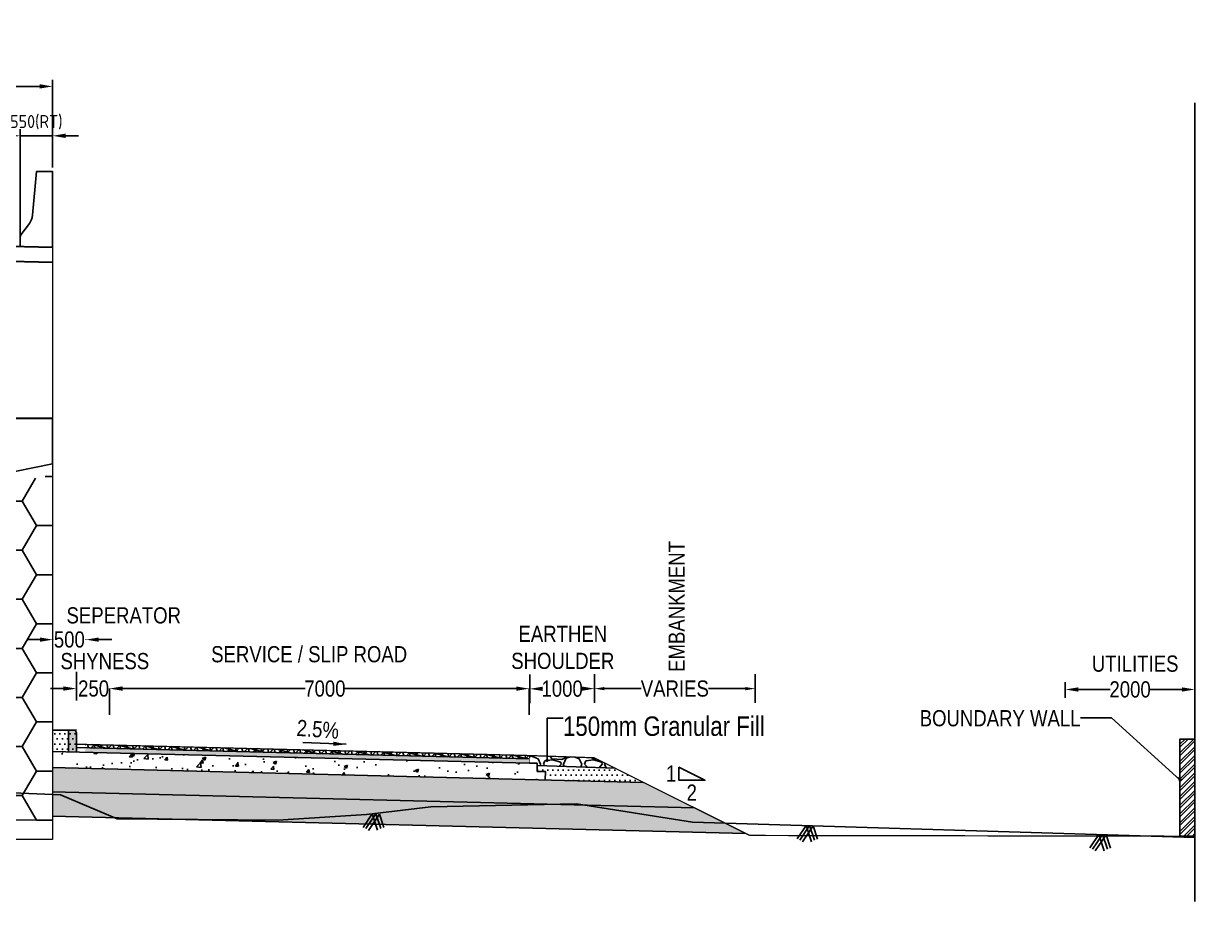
# Model space of a CAD drawing. Header units: millimetres. Extents: x 207528 to 778454, y -364692 to 101323.
# Drawn here: x 708348 to 726492, y -269310 to -255756 of the extents above; entities that cross this region are included whole.
import ezdxf

# ---------------------------------------------------------------- set-up
doc = ezdxf.new("R2010")
doc.units = ezdxf.units.MM
for name, color, linetype in [('Dim', 253, 'Continuous'), ('Dimension', 253, 'Continuous'), ('hatch', 253, 'Continuous'), ('Proposed ROW', 241, 'MNEW'), ('Structure Main', 3, 'Continuous')]:
    doc.layers.add(name, color=color, linetype=linetype)
for name, color, linetype, lineweight in [('STRUCTURAL', 7, 'Continuous', 0), ('Structure', 7, 'Continuous', 30), ('Text large', 7, 'Continuous', 40)]:
    doc.layers.add(name, color=color, linetype=linetype, lineweight=lineweight)
doc.styles.add('DIM', font='ARIALN.TTF', dxfattribs={"height": 250})
doc.styles.add('isocp 100', font='isocp.shx', dxfattribs={"height": 200})
doc.styles.get("Standard").update_dxf_attribs({"font": 'arial.ttf'})
doc.linetypes.add('MNEW', pattern='A,26.152623,-1.048632,["PROW",Standard,S=1.75,R=0,X=0,Y=-0.975095],-7.693777,26.152623', length=61.047655)
doc.dimstyles.new('DIM', dxfattribs={"dimtxt": 250, "dimasz": 200, "dimexe": 0.18, "dimexo": 0.0625, "dimgap": 0.09, "dimtad": 0, "dimtih": 1, "dimtoh": 1, "dimdec": 0, "dimzin": 0, "dimdsep": 46, "dimtxsty": 'DIM', "dimcen": 0.09, "dimclrd": 256, "dimclrt": 7, "dimadec": 0, "dimazin": 0, "dimtfac": 1, "dimtdec": 0, "dimtofl": 0, "dimtmove": 0, "dimatfit": 3, "dimfxl": 1, "dimtolj": 1, "dimtzin": 0, "dimarcsym": 0})
doc.dimstyles.new('new', dxfattribs={"dimtxt": 150, "dimasz": 150, "dimexe": 100, "dimexo": 0.1, "dimgap": 0.09, "dimtad": 0, "dimtih": 1, "dimtoh": 1, "dimdec": 0, "dimzin": 0, "dimdsep": 46, "dimtxsty": 'DIM', "dimcen": 0.09, "dimclrd": 256, "dimclrt": 252, "dimadec": 0, "dimazin": 0, "dimtfac": 1, "dimtdec": 0, "dimtofl": 0, "dimtmove": 0, "dimatfit": 3, "dimfxl": 1, "dimtolj": 1, "dimtzin": 0, "dimlwd": -1, "dimarcsym": 0})
doc.dimstyles.new('NH30A_100', dxfattribs={"dimscale": 100, "dimtxt": 2, "dimasz": 2, "dimexe": 1, "dimexo": 1, "dimgap": 1, "dimtad": 1, "dimdec": 0, "dimdsep": 46, "dimtxsty": 'isocp 100', "dimcen": 0.5, "dimclrd": 47, "dimclre": 47, "dimclrt": 1, "dimadec": 0, "dimazin": 0, "dimtfac": 1, "dimtdec": 0, "dimtmove": 0, "dimatfit": 3, "dimfxl": 1, "dimtolj": 1, "dimtzin": 0, "dimarcsym": 0})

# ---------------------------------------------------------------- blocks, each defined once
blk = doc.blocks.new('*D711')
at = {"layer": 'Defpoints', "color": 0, "transparency": 16777216}
for p in [(697551, -256097), (697541, -257733), (697551, -257733)]:
    blk.add_point(p, dxfattribs=at)
at = {"layer": 'Dim', "color": 47, "lineweight": -2, "transparency": 16777216}
for p, q in [((697541, -257633), (697541, -255997)), ((697551, -257633), (697551, -255997)), ((697341, -256097), (697141, -256097)), ((697541, -256097), (697551, -256097)), ((697751, -256097), (699691, -256097))]:
    blk.add_line(p, q, dxfattribs=at)
at = {"layer": 'Dim', "color": 47, "transparency": 16777216}
for points in [[(697341, -256064), (697341, -256130), (697541, -256097)], [(697751, -256064), (697751, -256130), (697551, -256097)]]:
    blk.add_solid(points, dxfattribs=at)
at = {"layer": 'Dim', "color": 1, "transparency": 16777216, "insert": (698821, -255887), "char_height": 200, "width": 159266.94, "attachment_point": 5, "style": 'isocp 100'}
blk.add_mtext('\\A1;10 (EXP. GAP)', dxfattribs=at)
blk = doc.blocks.new('*D712')
at = {"layer": 'Defpoints', "color": 0, "transparency": 16777216}
for p in [(708796, -256727), (697796, -257733), (708796, -258077)]:
    blk.add_point(p, dxfattribs=at)
at = {"layer": 'Text large', "color": 47, "lineweight": -2, "transparency": 16777216}
for p, q in [((697796, -257633), (697796, -256627)), ((697996, -256727), (708596, -256727)), ((708796, -257977), (708796, -256627))]:
    blk.add_line(p, q, dxfattribs=at)
at = {"layer": 'Text large', "color": 47, "transparency": 16777216}
for points in [[(697996, -256693), (697996, -256760), (697796, -256727)], [(708596, -256693), (708596, -256760), (708796, -256727)]]:
    blk.add_solid(points, dxfattribs=at)
at = {"layer": 'Text large', "color": 1, "transparency": 16777216, "insert": (703296, -256517), "char_height": 200, "attachment_point": 5, "style": 'isocp 100'}
blk.add_mtext('\\A1;11000(RT) (OVERALL WIDTH)', dxfattribs=at)
blk = doc.blocks.new('*D713')
at = {"layer": 'Defpoints', "color": 0, "transparency": 16777216}
for p in [(708296, -257489), (708796, -258077), (708296, -259166)]:
    blk.add_point(p, dxfattribs=at)
at = {"layer": 'Text large', "color": 47, "lineweight": -2, "transparency": 16777216}
for p, q in [((708296, -259066), (708296, -257389)), ((708796, -257977), (708796, -257389)), ((708096, -257489), (707896, -257489)), ((708796, -257489), (708296, -257489)), ((708996, -257489), (709196, -257489))]:
    blk.add_line(p, q, dxfattribs=at)
at = {"layer": 'Text large', "color": 47, "transparency": 16777216}
for points in [[(708096, -257456), (708096, -257523), (708296, -257489)], [(708996, -257456), (708996, -257523), (708796, -257489)]]:
    blk.add_solid(points, dxfattribs=at)
at = {"layer": 'Text large', "color": 1, "transparency": 16777216, "insert": (708546, -257279), "char_height": 200, "attachment_point": 5, "style": 'isocp 100'}
blk.add_mtext('\\A1;550(RT)', dxfattribs=at)
blk = doc.blocks.new('*D731')
at = {"layer": 'Defpoints', "color": 0, "transparency": 16777216}
for p in [(724421, -265981), (726421, -265980), (726421, -266037)]:
    blk.add_point(p, dxfattribs=at)
at = {"layer": 'Dimension', "color": 0, "lineweight": -2, "transparency": 16777216}
for p, q in [((724421, -266036), (724421, -266037)), ((726421, -266036), (726421, -266037))]:
    blk.add_line(p, q, dxfattribs=at)
at = {"layer": 'Dimension', "lineweight": -2, "transparency": 16777216}
for p, q in [((724621, -266037), (725113, -266037)), ((726221, -266037), (725728, -266037))]:
    blk.add_line(p, q, dxfattribs=at)
at = {"layer": 'Dimension', "transparency": 16777216}
for points in [[(724621, -266004), (724621, -266070), (724421, -266037)], [(726221, -266004), (726221, -266070), (726421, -266037)]]:
    blk.add_solid(points, dxfattribs=at)
at = {"layer": 'Dimension', "color": 7, "transparency": 16777216, "insert": (725421, -266037), "char_height": 250, "attachment_point": 5, "style": 'DIM'}
blk.add_mtext('\\A1;2000', dxfattribs=at)
blk = doc.blocks.new('*D732')
at = {"layer": 'Defpoints', "color": 0, "transparency": 16777216}
for p in [(708800, -265267), (708800, -265615), (709310, -265615)]:
    blk.add_point(p, dxfattribs=at)
at = {"layer": 'Dim', "lineweight": -2, "transparency": 16777216}
for p, q in [((708600, -265267), (708400, -265267)), ((709510, -265267), (709710, -265267))]:
    blk.add_line(p, q, dxfattribs=at)
at = {"layer": 'Dim', "color": 0, "lineweight": -2, "transparency": 16777216}
for p, q in [((708800, -265269), (708800, -265267)), ((709310, -265269), (709310, -265267))]:
    blk.add_line(p, q, dxfattribs=at)
at = {"layer": 'Dim', "transparency": 16777216}
for points in [[(708600, -265234), (708600, -265301), (708800, -265267)], [(709510, -265234), (709510, -265301), (709310, -265267)]]:
    blk.add_solid(points, dxfattribs=at)
at = {"layer": 'Dim', "color": 7, "transparency": 16777216, "insert": (709055, -265267), "char_height": 250, "attachment_point": 5, "style": 'DIM'}
blk.add_mtext('\\A1;500', dxfattribs=at)
blk = doc.blocks.new('*D727')
at = {"layer": 'Defpoints', "color": 0, "transparency": 16777216}
for p in [(716151, -266024), (709677, -266426), (716151, -266426)]:
    blk.add_point(p, dxfattribs=at)
at = {"layer": 'Dim', "color": 0, "lineweight": -2, "transparency": 16777216}
for p, q in [((709677, -266426), (709677, -266024)), ((716151, -266426), (716151, -266024))]:
    blk.add_line(p, q, dxfattribs=at)
at = {"layer": 'Dim', "lineweight": -2, "transparency": 16777216}
for p, q in [((709877, -266024), (712693, -266024)), ((715951, -266024), (713303, -266024))]:
    blk.add_line(p, q, dxfattribs=at)
at = {"layer": 'Dim', "transparency": 16777216}
for points in [[(709877, -265991), (709877, -266057), (709677, -266024)], [(715951, -265991), (715951, -266057), (716151, -266024)]]:
    blk.add_solid(points, dxfattribs=at)
at = {"layer": 'Dim', "color": 7, "transparency": 16777216, "insert": (712998, -266024), "char_height": 250, "attachment_point": 5, "style": 'DIM'}
blk.add_mtext('\\A1;7000', dxfattribs=at)
blk = doc.blocks.new('*D728')
at = {"layer": 'Defpoints', "color": 0, "transparency": 16777216}
for p in [(709164, -266023), (709164, -266340), (709674, -266340)]:
    blk.add_point(p, dxfattribs=at)
at = {"layer": 'Dim', "lineweight": -2, "transparency": 16777216}
for p, q in [((708964, -266023), (708764, -266023)), ((709874, -266023), (710074, -266023))]:
    blk.add_line(p, q, dxfattribs=at)
at = {"layer": 'Dim', "color": 0, "lineweight": -2, "transparency": 16777216}
for p, q in [((709164, -266024), (709164, -266023)), ((709674, -266024), (709674, -266023))]:
    blk.add_line(p, q, dxfattribs=at)
at = {"layer": 'Dim', "transparency": 16777216}
for points in [[(708964, -265989), (708964, -266056), (709164, -266023)], [(709874, -265989), (709874, -266056), (709674, -266023)]]:
    blk.add_solid(points, dxfattribs=at)
at = {"layer": 'Dim', "color": 7, "transparency": 16777216, "insert": (709429, -266023), "char_height": 250, "attachment_point": 5, "style": 'DIM'}
blk.add_mtext('\\A1;250', dxfattribs=at)
blk = doc.blocks.new('*D729')
at = {"layer": 'Defpoints', "color": 0, "transparency": 16777216}
for p in [(716158, -266027), (717158, -266024), (717158, -266024)]:
    blk.add_point(p, dxfattribs=at)
at = {"layer": 'Dim', "color": 0, "lineweight": -2, "transparency": 16777216}
for p, q in [((716158, -266027), (716158, -266027)), ((717158, -266024), (717158, -266024))]:
    blk.add_line(p, q, dxfattribs=at)
at = {"layer": 'Dim', "lineweight": -2, "transparency": 16777216}
for p, q in [((716358, -266027), (716362, -266027)), ((716958, -266024), (716954, -266024))]:
    blk.add_line(p, q, dxfattribs=at)
at = {"layer": 'Dim', "transparency": 16777216}
for points in [[(716358, -265993), (716358, -266060), (716158, -266027)], [(716958, -265991), (716958, -266058), (717158, -266024)]]:
    blk.add_solid(points, dxfattribs=at)
at = {"layer": 'Dim', "color": 7, "transparency": 16777216, "insert": (716658, -266025), "char_height": 250, "attachment_point": 5, "style": 'DIM'}
blk.add_mtext('\\A1;1000', dxfattribs=at)
blk = doc.blocks.new('*D730')
at = {"layer": 'Defpoints', "color": 0, "transparency": 16777216}
for p in [(717158, -266024), (719637, -266024), (719637, -266024)]:
    blk.add_point(p, dxfattribs=at)
at = {"layer": 'Dimension', "color": 0, "lineweight": -2, "transparency": 16777216}
for p, q in [((717158, -266024), (717158, -266024)), ((719637, -266024), (719637, -266023))]:
    blk.add_line(p, q, dxfattribs=at)
at = {"layer": 'Dimension', "lineweight": -2, "transparency": 16777216}
for p, q in [((717308, -266024), (717880, -266024)), ((719487, -266024), (718914, -266024))]:
    blk.add_line(p, q, dxfattribs=at)
at = {"layer": 'Dimension', "transparency": 16777216}
for points in [[(717308, -265999), (717308, -266049), (717158, -266024)], [(719487, -265999), (719487, -266049), (719637, -266024)]]:
    blk.add_solid(points, dxfattribs=at)
at = {"layer": 'Dimension', "color": 7, "transparency": 16777216, "insert": (718397, -266024), "char_height": 250, "attachment_point": 5, "style": 'DIM'}
blk.add_mtext('\\A1;VARIES', dxfattribs=at)

msp = doc.modelspace()

# ---------------------------------------------------------------- hatches: boundary and pattern name
h = msp.add_hatch(color=256)
h.dxf.hatch_style = 1
h.paths.add_polyline_path([(709165.8, -266713.1, 0.4142136), (709115.8, -266663.1), (709042.5, -266663.1), (709042.5, -266998.9), (709165.8, -267002)])
h = msp.add_hatch()
h.set_pattern_fill('GOST_GLASS', color=41, scale=5)
h.set_pattern_definition([(45, (587179.122, -280580.77), (42.426407, -4e-15), [25, -35]), (45, (587189.73, -280580.77), (42.426407, -4e-15), [10, -50]), (45, (587179.122, -280570.163), (42.426407, -4e-15), [10, -50])])
h.paths.add_polyline_path([(709301.5, -266935.4), (709301.5, -267005.4), (714880.6, -267144.9), (715127, -267125.2), (715525.2, -267090.9)])
h.paths.add_polyline_path([(716154.7, -267106.7), (716154.7, -267176.7), (714880.6, -267144.9), (715127, -267125.2), (715525.2, -267090.9)])
at = {"layer": 'Dim'}
h = msp.add_hatch(dxfattribs=at)
h.set_pattern_fill('ANSI32', scale=10)
h.set_pattern_definition([(45, (352870.82, -323647.35), (-67.35192, 67.35192), []), (45, (352915.73, -323647.35), (-67.35192, 67.35192), [])])
h.paths.add_polyline_path([(726420.9, -268301.9), (726420.9, -266801.9), (726190.9, -266801.9), (726190.9, -268301.9)])
h = msp.add_hatch(dxfattribs=at)
h.set_pattern_fill('AR-CONC', color=256, scale=3)
h.set_pattern_definition([(50, (587179.12, -280580.77), (546.554, -47.8173), [57.15, -628.65]), (355, (587179.1, -280580.77), (-105.7303, 573.1705), [45.72, -502.9218]), (100.45144, (587224.67, -280584.75), (440.8237, 525.3533), [48.57, -534.2707]), (46.1842, (587179.1, -280428.4), (813.237, -126.127), [85.725, -942.975]), (96.63556, (587246.9, -280438.9), (712.2124, 742.2784), [72.855, -801.407]), (351.18415, (587179.1, -280428.4), (712.2124, 742.2784), [68.58, -754.379]), (21, (587255.32, -280466.47), (454.8432, -306.7956), [57.15, -628.65]), (326, (587255.3, -280466.47), (185.406, 552.564), [45.72, -502.92]), (71.45144, (587293.2, -280492.04), (640.2493, 245.7683), [48.57, -534.2698]), (37.5, (587179.12, -280580.77), (9.2658, 253.66512), [0, -496.824, 0, -510.54, 0, -504.825]), (7.5, (587179.12, -280580.77), (200.459, 300.5417), [0, -291.084, 0, -485.394, 0, -192.405]), (327.5, (587009.2, -280580.77), (406.7718, -17.18623), [0, -190.5, 0, -594.36, 0, -788.67]), (317.5, (586933, -280580.77), (444.3875, 76.2795), [0, -247.65, 0, -394.716, 0, -560.07])])
h.paths.add_polyline_path([(716301.5, -267180.4), (714880.6, -267144.9), (713982.8, -267216.3), (712799.6, -267272.3), (711261.1, -267280.2), (709958.4, -267219.3), (708792.3, -267201.1), (708792.3, -267252.5), (716301.5, -267430.5)])
h.paths.add_polyline_path([(714880.6, -267144.9), (709301.5, -267005.4), (708792.3, -266992.6), (708792.3, -267201.1), (709958.4, -267219.3), (711261.1, -267280.2), (712799.6, -267272.3), (713982.8, -267216.3)])
at = {"layer": 'hatch', "true_color": 0x636466}
h = msp.add_hatch(dxfattribs=at)
h.set_pattern_fill('HONEY', color=251, scale=3500)
h.set_pattern_definition([(0, (684920.66, -268054.4), (656.25, 378.886), [437.5, -875]), (120, (684920.66, -268054.4), (-656.25, 378.886), [437.5, -875]), (60, (684920.66, -268054.4), (1e-06, 757.772), [-875, 437.5])])
h.paths.add_polyline_path([(707662.7, -265457.7), (705862.7, -265457.7), (705862.7, -266091.1), (707662.7, -266091.1)], flags=24)
h.paths.add_polyline_path([(708795.7, -262729.4), (708795.7, -268054.4), (705295.7, -268054.4), (705295.7, -263354.4)])
at = {"layer": 'hatch'}
h = msp.add_hatch(dxfattribs=at)
h.set_pattern_fill('DOTS', color=25, scale=50)
h.set_pattern_definition([(0, (-629155.62, -172344.305), (39.6875, 79.375), [0, -79.375])])
h.paths.add_polyline_path([(709178.3, -267002.3), (708792.9, -266992.5), (708792.9, -266666.5), (709178.3, -266666.5)])
h = msp.add_hatch(dxfattribs=at)
h.set_pattern_fill('NET3', color=256, scale=30, angle=45)
h.set_pattern_definition([(45, (587179.12, -280580.77), (-67.35192, 67.35192), []), (105, (587179.12, -280580.77), (-92.004435, -24.652514), []), (165, (587179.12, -280580.77), (-24.652514, -92.004435), [])])
h.paths.add_polyline_path([(709301.5, -266885.3), (709301.5, -266935.4), (715525.2, -267090.9), (715975.2, -267052.2)])
h.paths.add_polyline_path([(716154.7, -267056.7), (716154.7, -267106.7), (715525.2, -267090.9), (715975.2, -267052.2)])
h = msp.add_hatch(dxfattribs=at)
h.set_pattern_fill('GRAVEL', color=11, scale=25)
h.set_pattern_definition([(228.012788, (371834.01, -334502.446), (-5080.0000004, -5714.9999996), [85.4304, -8457.6209]), (184.969741, (371776.86, -334565.946), (7619.999997, 635.0000362), [146.6012, -14513.5122]), (132.510447, (371630.81, -334578.646), (6350.0000027, -6984.9999976), [103.3704, -10233.6807]), (267.273689, (371383.16, -334737.396), (635.0000013, 12700), [133.5011, -13216.6094]), (292.833654, (371376.81, -334870.746), (-3175.0000003, 7620), [130.9084, -12959.9519]), (357.273689, (371427.61, -334991.396), (-12700, 635.0000013), [133.5011, -13216.6094]), (37.6942405, (371560.96, -334997.746), (-8254.9999996, -6350.0000005), [176.5484, -17478.2788]), (72.255328, (371700.66, -334889.796), (4445.0000012, 13969.9999996), [166.6799, -16501.3142]), (121.429566, (371751.46, -334731.046), (-5080.0000007, 8254.9999996), [133.9532, -13261.3864]), (175.236358, (371681.61, -334616.746), (6985, -635.000001), [152.9283, -7493.4842]), (222.397438, (371529.21, -334604.046), (-7619.9999998, -6985.0000003), [197.7695, -19579.1931]), (138.814075, (372011.81, -334743.746), (-4445, 3810), [67.5011, -6682.6415]), (171.469234, (371961.01, -334699.296), (8255.0000002, -1269.9999986), [128.4205, -12713.6597]), (225, (371834, -334680.25), (-9e-14, -635), [89.8023, -808.2233]), (203.19859, (371789.56, -334604.05), (3175, 1270), [48.3603, -4787.6556]), (291.80141, (371745.11, -334623.1), (-635, 1905), [68.3914, -3351.1882]), (30.963757, (371770.51, -334686.6), (1905, 1270), [111.0799, -3591.5745]), (161.56505, (371865.76, -334629.45), (1270, -635), [80.3218, -1927.7245]), (16.38954, (371376.81, -334623.096), (6350, 1905), [112.522, -11139.7067]), (70.346176, (371484.76, -334591.346), (-2540, -6985), [94.3997, -9345.5539]), (293.19859, (371865.76, -334502.45), (-1270, 3175), [96.72, -4739.2959]), (343.61046, (371903.86, -334591.346), (-6350, 1904.9999996), [112.522, -11139.7067]), (339.443955, (371376.81, -335016.796), (-3175, 1270), [108.5088, -5316.9336]), (294.77514, (371478.41, -335054.896), (-3175.000004, 6984.9999983), [90.918, -9000.8983]), (66.80141, (371872.11, -335137.45), (1270, 3175), [96.72, -4739.2959]), (17.354025, (371910.21, -335048.546), (-8255, -2540.0000005), [106.4457, -10538.094]), (69.443955, (371560.96, -335137.446), (-1270, -3175), [54.2544, -5371.188]), (101.309932, (371834.01, -335137.45), (-635, 2540), [32.3787, -3205.4987]), (165.963757, (371827.66, -335105.7), (1905, -635), [130.9084, -2487.2636]), (186.009006, (371700.66, -335073.946), (6350, 635.0000003), [121.3167, -12010.3412]), (303.69007, (371770.51, -334743.75), (-635, 1270), [91.581, -2197.9441]), (353.157227, (371821.31, -334819.946), (10795, -1269.9999994), [159.8892, -15829.0023]), (60.945396, (371980.06, -334838.996), (-2540, -4445), [65.3771, -6472.3481]), (90, (372011.8, -334781.85), (-635, 635), [38.1, -596.9]), (120.256437, (371687.96, -335054.896), (2539.9999997, -4445), [88.2167, -8733.4852]), (48.012787, (371643.51, -334978.696), (5080.0000004, 5714.9999996), [170.8607, -8372.1905]), (0, (371757.8, -334851.7), (635, 635), [165.1, -469.9]), (325.304846, (371922.91, -334851.696), (6350.0000024, -4444.9999966), [100.4024, -9939.8292]), (254.054604, (372005.46, -334908.85), (-635, -2540), [92.4573, -4530.4125]), (207.645975, (371980.06, -334997.746), (-12065.0000004, -6349.9999992), [150.5363, -14903.1161]), (175.426079, (371846.71, -335067.596), (-8255, 635), [159.2574, -15766.4616])])
h.paths.add_polyline_path([(717476.6, -267253), (717153.7, -267091.6), (716154.7, -267056.7), (716154.2, -267056.7), (716154.2, -267176.8), (716274.8, -267176.8), (716274.8, -267211)])
h = msp.add_hatch(dxfattribs=at)
h.set_pattern_fill('GRAVEL', color=11, scale=25)
h.set_pattern_definition([(228.012788, (587636.322, -279945.77), (-5080, -5715), [85.4304, -8457.621]), (184.96974, (587579.172, -280009.27), (7619.999997, 635.000036), [146.6012, -14513.5122]), (132.510447, (587433.122, -280021.97), (6350.000003, -6984.999998), [103.3704, -10233.6807]), (267.27369, (587185.472, -280180.72), (635.000001, 12700), [133.501, -13216.6094]), (292.833654, (587179.122, -280314.07), (-3175, 7620), [130.9084, -12959.952]), (357.27369, (587229.922, -280434.72), (-12700, 635.000001), [133.501, -13216.6094]), (37.69424, (587363.272, -280441.07), (-8254.9999996, -6350.0000005), [176.5484, -17478.2788]), (72.255328, (587502.972, -280333.12), (4445.000001, 13969.9999996), [166.68, -16501.3142]), (121.429566, (587553.772, -280174.37), (-5080.000001, 8254.9999996), [133.9532, -13261.3864]), (175.23636, (587483.92, -280060.07), (6985, -635.000001), [152.9283, -7493.4842]), (222.397438, (587331.522, -280047.37), (-7619.9999998, -6985.0000003), [197.7695, -19579.193]), (138.814075, (587814.12, -280187.07), (-4445, 3810), [67.501, -6682.6415]), (171.469234, (587763.322, -280142.62), (8255, -1269.9999986), [128.4205, -12713.6597]), (225, (587636.32, -280123.57), (-9e-14, -635), [89.8023, -808.2233]), (203.19859, (587591.87, -280047.37), (3175, 1270), [48.3603, -4787.6556]), (291.80141, (587547.42, -280066.42), (-635, 1905), [68.3914, -3351.1882]), (30.96376, (587572.82, -280129.92), (1905, 1270), [111.08, -3591.5745]), (161.56505, (587668.07, -280072.77), (1270, -635), [80.3218, -1927.7245]), (16.38954, (587179.122, -280066.42), (6350, 1905), [112.522, -11139.7067]), (70.346176, (587287.072, -280034.67), (-2540, -6985), [94.3997, -9345.554]), (293.19859, (587668.07, -279945.77), (-1270, 3175), [96.72, -4739.296]), (343.61046, (587706.172, -280034.67), (-6350, 1905), [112.522, -11139.7067]), (339.443955, (587179.12, -280460.12), (-3175, 1270), [108.5088, -5316.9336]), (294.77514, (587280.722, -280498.22), (-3175.000004, 6984.999998), [90.918, -9000.8983]), (66.80141, (587674.42, -280580.77), (1270, 3175), [96.72, -4739.296]), (17.354025, (587712.522, -280491.87), (-8255, -2540), [106.4457, -10538.094]), (69.443955, (587363.27, -280580.77), (-1270, -3175), [54.2544, -5371.188]), (101.30993, (587636.32, -280580.77), (-635, 2540), [32.3787, -3205.4987]), (165.96376, (587629.97, -280549.02), (1905, -635), [130.9084, -2487.2636]), (186.009006, (587502.972, -280517.27), (6350, 635), [121.3167, -12010.3412]), (303.69007, (587572.82, -280187.07), (-635, 1270), [91.581, -2197.944]), (353.157227, (587623.622, -280263.27), (10795, -1269.9999994), [159.8892, -15829.0023]), (60.945396, (587782.37, -280282.32), (-2540, -4445), [65.377, -6472.348]), (90, (587814.1, -280225.2), (-635, 635), [38.1, -596.9]), (120.256437, (587490.272, -280498.22), (2540, -4445), [88.2167, -8733.4852]), (48.012787, (587445.822, -280422.02), (5080, 5715), [170.8607, -8372.1905]), (0, (587560.1, -280295), (635, 635), [165.1, -469.9]), (325.304846, (587725.222, -280295.02), (6350.000002, -4444.999997), [100.4024, -9939.8292]), (254.054604, (587807.77, -280352.17), (-635, -2540), [92.4573, -4530.4125]), (207.645975, (587782.372, -280441.07), (-12065.0000004, -6349.999999), [150.5363, -14903.116]), (175.426079, (587649.022, -280510.92), (-8255, 635), [159.2574, -15766.4616])])
h.paths.add_polyline_path([(717912.1, -267470.7), (718702.5, -267865.8), (708792.3, -267618.1), (708792.3, -267242.7)])
h = msp.add_hatch(dxfattribs=at)
h.set_pattern_fill('DOTS', scale=50)
h.set_pattern_definition([(0, (632578.165, -344037.69), (39.6875, 79.375), [0, -79.375])])
h.paths.add_polyline_path([(717912.1, -267470.7), (717461.5, -267252.5), (716274.8, -267202.1), (716274.8, -267220.5), (716274.8, -267228.6), (716274.8, -267239.3), (716274.8, -267252.6), (716274.8, -267301.8), (716399.8, -267301.8), (716396.5, -267432.8)])
h = msp.add_hatch(dxfattribs=at)
h.set_pattern_fill('DOTS', color=25, scale=50)
h.set_pattern_definition([(0, (587179.12, -280580.77), (39.6875, 79.375), [0, -79.375])])
h.paths.add_polyline_path([(718702.5, -267865.8), (719491.9, -268260.4), (708792.3, -267993), (708792.3, -267618.1), (708928.5, -267621.5)])

# ---------------------------------------------------------------- linework, layer by layer
for p, q in [((708792.9, -266666.5), (709165.8, -266666.5)), ((709165.8, -266713.1), (709165.8, -267002))]:
    msp.add_line(p, q)
msp.add_lwpolyline([(708795.7, -259209.3), (708795.7, -258042.1), (708547.8, -258042.1), (708485.9, -258716.8, -0.1368849), (708438.1, -258842.4), (708307.7, -259019.1, 0.0867896), (708295.8, -259047.6), (708295.8, -259196.8)], format="xyb")
for points in [[(709042.5, -266663.1), (709042.5, -266997.2)], [(716154.7, -267176.7), (708792.3, -266992.6)], [(716154.7, -267176.7), (708792.3, -266992.6)], [(716154.7, -267106.7), (709165.8, -266932)], [(717912.1, -267470.7), (708792.3, -267242.7)], [(716154.8, -267176.8), (716274.8, -267176.8)], [(716154.8, -267176.8), (716274.8, -267176.8)], [(716274.8, -267176.8), (716274.8, -267301.8), (716399.8, -267301.8), (716396.5, -267432.8)], [(716274.8, -267176.8), (716274.8, -267301.8), (716399.8, -267301.8), (716396.5, -267432.8)], [(716274.8, -267211), (717476.6, -267253)], [(718702.5, -267865.8), (708792.3, -267618.1)], [(708792.3, -267993), (719491.9, -268260.4)]]:
    msp.add_lwpolyline(points)
for points, const_width in [([(716154.7, -267056.7), (709165.8, -266881.9)], 20), ([(716154.7, -267056.7), (717153.7, -267091.6)], 20), ([(716154.2, -267056.8), (716154.2, -267176.8)], 10), ([(717153.7, -267091.6), (719551.8, -268290.4)], 20), ([(719551.8, -268290.4), (726420.9, -268301.9)], 20)]:
    msp.add_lwpolyline(points, dxfattribs=dict(const_width=const_width))
msp.add_arc((709115.8, -266713.1), 50, 0, 90)
at = {"layer": 'Dim'}
for points in [[(709163.6, -266207.5), (709163.6, -265764.2)], [(716158.2, -266248.9), (716158.2, -265805.6)], [(717157.8, -266245.4), (717157.8, -265802)], [(719636.6, -266244.9), (719636.6, -265801.6)], [(724420.9, -266163.5), (724420.9, -265922.9)], [(713728.5, -267957.5), (713588.8, -268165.1)], [(713783.4, -267955.7), (713630, -268183.7)], [(713838.6, -267963.2), (713671.4, -268211.6)], [(713728.5, -267957.5), (713811.9, -268208.7)], [(713783.4, -267955.7), (713859.1, -268183.6)], [(713838.6, -267963.2), (713906.5, -268167.8)], [(720422, -268137.3), (720282.3, -268344.9)], [(720476.9, -268135.5), (720323.4, -268363.4)], [(720532.1, -268143), (720364.9, -268391.4)], [(720422, -268137.3), (720505.4, -268388.5)], [(720476.9, -268135.5), (720552.6, -268363.4)], [(720532.1, -268143), (720600, -268347.6)], [(724939.6, -268275.4), (724799.9, -268483)], [(724994.5, -268273.6), (724841.1, -268501.6)], [(725049.7, -268281.2), (724882.6, -268529.5)], [(724939.6, -268275.4), (725023.1, -268526.6)], [(724994.5, -268273.6), (725070.2, -268501.5)], [(725049.7, -268281.2), (725117.7, -268485.8)]]:
    msp.add_lwpolyline(points, dxfattribs=at)
at = {"layer": 'Dim', "color": 7}
msp.add_lwpolyline([(726420.9, -268301.9), (726420.9, -266801.9), (726190.9, -266801.9), (726190.9, -268301.9)], close=True, dxfattribs=at)
at = {"layer": 'Dim'}
msp.add_lwpolyline([(718460, -267237.2), (718460, -267437.2), (718860, -267437.2)], close=True, dxfattribs=at)
at = {"layer": 'Dimension', "linetype": 'Continuous', "ltscale": 10, "flags": 128}
msp.add_lwpolyline([(726420.9, -268320.7), (718672, -268083.8), (716881.8, -267802.8), (714631.9, -267847.7), (713639.7, -267968.3), (712273.8, -268055), (709791.4, -268034.5), (708916.4, -267664.8), (705739.9, -267530.4), (702322.7, -267247.3), (696421.5, -267072.9)], dxfattribs=at)
at = {"layer": 'Proposed ROW', "lineweight": -3, "ltscale": 3, "flags": 128}
msp.add_lwpolyline([(726420.9, -269309.9), (726420.9, -256981)], dxfattribs=at)
at = {"layer": 'STRUCTURAL'}
for p, q in [((708795.7, -259144.3), (708795.7, -259439.4)), ((708795.7, -259439.4), (708795.7, -268354.4)), ((708795.7, -268054.4), (705295.7, -268054.4)), ((708795.7, -268354.4), (705295.7, -268354.4))]:
    msp.add_line(p, q, dxfattribs=at)
at = {"layer": 'Structure'}
for p, q in [((697795.7, -258934.3), (708795.7, -259209.3)), ((697795.7, -259164.4), (708795.7, -259439.4)), ((708795.7, -261854.4), (697795.7, -261854.4))]:
    msp.add_line(p, q, dxfattribs=at)
at = {"layer": 'Structure Main'}
for p, q in [((708795.7, -261854.4), (697795.7, -261854.4)), ((708795.7, -261854.4), (708795.7, -262554.4)), ((708795.7, -262554.4), (705295.7, -263254.4))]:
    msp.add_line(p, q, dxfattribs=at)

# ---------------------------------------------------------------- texts
at = {"layer": 'Dim', "insert": (718426.2, -264754.7), "char_height": 250, "width": 5325.312, "attachment_point": 5, "rotation": 90, "style": 'DIM'}
msp.add_mtext('\\A1;EMBANKMENT', dxfattribs=at)
at = {"layer": 'Dim', "char_height": 250, "attachment_point": 5, "style": 'DIM'}
for s, insert in [('SEPERATOR', (709894.6, -264894.4)), ('EARTHEN \\PSHOULDER', (716668.6, -265388.2)), ('SERVICE / SLIP ROAD', (712755.5, -265494)), ('SHYNESS', (709602.6, -265600.4)), ('UTILITIES', (725499.5, -265639.7)), ('1', (718339.4, -267334.4)), ('2', (718658.5, -267629.1))]:
    msp.add_mtext_dynamic_manual_height_columns(s, width=5325.312, gutter_width=1250, heights=[0], dxfattribs=dict(at, insert=insert))
at = {"layer": 'Dim', "color": 7, "insert": (712889.6, -266652.5), "char_height": 250, "attachment_point": 5, "rotation": 355.78636, "style": 'DIM'}
msp.add_mtext_dynamic_manual_height_columns('2.5%', width=5325.312, gutter_width=1250, heights=[0], dxfattribs=at)
at = {"layer": 'Dim', "color": 7, "insert": (723416, -266482.3), "char_height": 250, "attachment_point": 5, "style": 'DIM'}
msp.add_mtext_dynamic_manual_height_columns('BOUNDARY WALL', width=5325.312, gutter_width=1250, heights=[0], dxfattribs=at)
at = {"layer": 'Dimension', "color": 7, "insert": (716671, -266605.4), "char_height": 300, "attachment_point": 4, "style": 'DIM'}
msp.add_mtext('\\A1;150mm Granular Fill', dxfattribs=at)

# ---------------------------------------------------------------- dimensions: what is measured, and where the dimension line sits
at = {"layer": 'Dim'}
dim = msp.add_linear_dim(base=(697550.7, -256096.9), p1=(697540.7, -257732.8), p2=(697550.7, -257732.8), text='<> (EXP. GAP)', dimstyle='NH30A_100', dxfattribs=at)
dim.commit()
dim.dimension.update_dxf_attribs({"geometry": '*D711', "text_midpoint": (698820.6, -255886.9)})
for base, p1, p2, text, picture, middle in [((708800.1, -265267.5), (709310.4, -265615.3), (708800.1, -265615.3), '500', '*D732', (709055.3, -265267.5)), ((709163.6, -266022.7), (709673.9, -266339.9), (709163.6, -266339.9), '250', '*D728', (709429, -266022.7))]:
    dim = msp.add_linear_dim(base=base, p1=p1, p2=p2, angle=180, text=text, dimstyle='DIM', override={"dimfxl": 1.25, "dimfxlon": 1}, dxfattribs=at)
    dim.commit()
    dim.dimension.update_dxf_attribs({"geometry": picture, "text_midpoint": middle, "dimtype": 161})
dim = msp.add_linear_dim(base=(716150.8, -266024.1), p1=(709677, -266426.2), p2=(716150.8, -266426.2), angle=0, text='7000', dimstyle='DIM', dxfattribs=at)
dim.commit()
dim.dimension.update_dxf_attribs({"geometry": '*D727', "text_midpoint": (712998.1, -266024.1), "dimtype": 161})
dim = msp.add_aligned_dim(p1=(716158.2, -266027.3), p2=(717157.8, -266023.5), distance=0, dimstyle='DIM', dxfattribs=at)
dim.commit()
dim.dimension.update_dxf_attribs({"geometry": '*D729', "text_midpoint": (716658, -266025.4)})
at = {"layer": 'Dimension'}
dim = msp.add_aligned_dim(p1=(717157.8, -266023.9), p2=(719636.6, -266023.6), distance=0, text='VARIES', dimstyle='DIM', override={"dimtxt": 200, "dimasz": 150, "dimfxl": 1.25, "dimfxlon": 1}, dxfattribs=at)
dim.commit()
dim.dimension.update_dxf_attribs({"geometry": '*D730', "text_midpoint": (718397.2, -266023.8)})
dim = msp.add_linear_dim(base=(726420.9, -266037), p1=(724420.9, -265980.9), p2=(726420.9, -265979.7), angle=180, text='2000', dimstyle='DIM', override={"dimfxl": 1.25, "dimfxlon": 1}, dxfattribs=at)
dim.commit()
dim.dimension.update_dxf_attribs({"geometry": '*D731', "text_midpoint": (725420.9, -266037)})
at = {"layer": 'Text large'}
dim = msp.add_linear_dim(base=(708795.7, -256726.5), p1=(697795.7, -257732.8), p2=(708795.7, -258076.5), angle=180, text='<>(RT) (OVERALL WIDTH)', dimstyle='NH30A_100', dxfattribs=at)
dim.commit()
dim.dimension.update_dxf_attribs({"geometry": '*D712', "text_midpoint": (703295.7, -256516.5)})
dim = msp.add_linear_dim(base=(708295.8, -257489.5), p1=(708795.7, -258076.5), p2=(708295.8, -259166.2), angle=180, text='550(RT)', dimstyle='NH30A_100', dxfattribs=at)
dim.commit()
dim.dimension.update_dxf_attribs({"geometry": '*D713', "text_midpoint": (708545.7, -257489.5), "dimtype": 160})

# ---------------------------------------------------------------- leaders
at = {"layer": 'Dim'}
msp.add_leader([(713326.8, -266883), (712657.3, -266856.9)], dimstyle='DIM', dxfattribs=at)
at = {"layer": 'Dimension'}
for points in [[(716426.3, -267130.9), (716426.3, -266478.1), (716676.4, -266480.8)], [(726190.9, -267429.8), (725135.6, -266476.1), (724654.1, -266476.1)]]:
    msp.add_leader(points, dimstyle='new', override={"dimasz": 50, "dimclrd": 256, "dimldrblk": 'Dot'}, dxfattribs=at)

doc.saveas('drawing.dxf')
